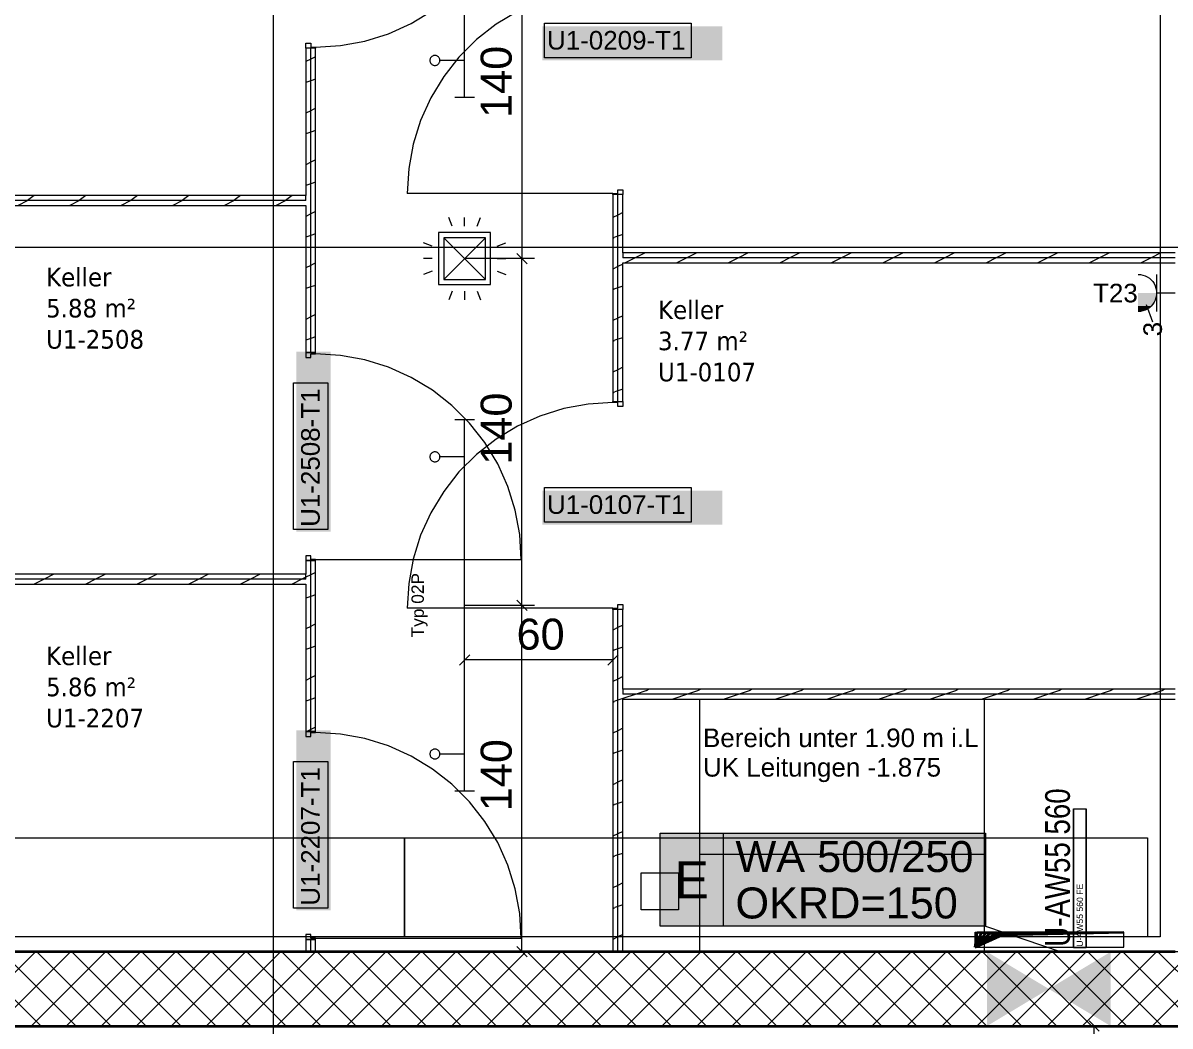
# Model space of a CAD drawing. Extents: x -1132 to 613, y -179 to 712.
# Drawn here: x 30.1 to 122.7, y 205.6 to 286.6 of the extents above; entities that cross this region are included whole.
import ezdxf
from ezdxf.lldxf.tags import DXFTag

# ---------------------------------------------------------------- set-up
doc = ezdxf.new("R2010")
doc.units = 0
doc.linetypes.add('_Hiddenline_', pattern=[3, 2, -1])
doc.layers.get('0').update_dxf_attribs({"lineweight": 13})
for name, color, linetype, lineweight in [('A-AREA-____-IDEN', 7, 'Continuous', 5), ('A-DOOR-____-IDEN', 7, 'Continuous', 5), ('A-DOOR-FRAM-MCUT', 7, 'Continuous', 9), ('A-DOOR-OPNG-OTLN', 7, 'Continuous', 9), ('A-FLOR-____-OVHD', 7, 'Strichpunkt - Fein', 9), ('A-WALL-____-MCUT', 7, 'Continuous', 35), ('A-WALL-____-PATT', 7, 'Continuous', 35), ('A-WALL-FNSH-MCUT', 7, 'Continuous', 35), ('S-GRID-____-OTLN', 7, 'Continuous', 5), ('Text', 7, 'Continuous', 5)]:
    doc.layers.add(name, color=color, linetype=linetype, lineweight=lineweight)
for name, color, linetype, lineweight, true_color in [('A-DETL-____-OTLN', 5, 'Continuous', 9, 0x0000ff), ('EL01_VVV_Mass', 7, 'Continuous', 13, 0xb2b200), ('EL01_WAN_Aussparung Wand', 7, 'Continuous', 13, 0x7f5f3f), ('EL01_WAN_Aussparung Wand Text', 7, 'Continuous', 13, 0x7f5f3f), ('EL01_WAN_HLKS', 5, 'Continuous', 13, 0x0000ff), ('EL01_WAN_Kraft', 1, 'Continuous', 13, 0xff0000), ('EL01_WAN_Leuchten', 7, 'Continuous', 13, 0x0080ff), ('EL01_WAN_Leuchtentyp', 7, 'Continuous', 13, 0x0099ff), ('EL01_WAN_Licht', 7, 'Continuous', 13, 0x0080ff), ('EL01_WAN_Trassen', 40, 'Continuous', 13, 0xffbf00), ('EL01_WAN_Trassen Befestigung', 7, 'Continuous', 13, 0xb2b200)]:
    doc.layers.add(name, color=color, linetype=linetype, lineweight=lineweight, true_color=true_color)
doc.styles.get("Standard").update_dxf_attribs({"font": 'arial.ttf'})
tags = doc.linetypes.add('_Rasterlinie_', pattern=[0.375, 0.2, -0.05, 0.075, -0.05]).pattern_tags.tags
tags[10:11] = [DXFTag(74, 4), DXFTag(75, 0), DXFTag(340, '0'), DXFTag(46, 1.0), DXFTag(50, 0.0), DXFTag(44, 0.0), DXFTag(45, 0.0)]
tags[8:9] = [DXFTag(74, 4), DXFTag(75, 0), DXFTag(340, '0'), DXFTag(46, 1.0), DXFTag(50, 0.0), DXFTag(44, 0.0), DXFTag(45, 0.0)]
tags[6:7] = [DXFTag(74, 4), DXFTag(75, 0), DXFTag(340, '0'), DXFTag(46, 1.0), DXFTag(50, 0.0), DXFTag(44, 0.0), DXFTag(45, 0.0)]
tags[4:5] = [DXFTag(74, 4), DXFTag(75, 0), DXFTag(340, '0'), DXFTag(46, 1.0), DXFTag(50, 0.0), DXFTag(44, 0.0), DXFTag(45, 0.0)]
tags = doc.linetypes.add('Gestrichelt', pattern=[0.1, 0.05, -0.05]).pattern_tags.tags
tags[6:7] = [DXFTag(74, 4), DXFTag(75, 0), DXFTag(340, '0'), DXFTag(46, 1.0), DXFTag(50, 0.0), DXFTag(44, 0.0), DXFTag(45, 0.0)]
tags[4:5] = [DXFTag(74, 4), DXFTag(75, 0), DXFTag(340, '0'), DXFTag(46, 1.0), DXFTag(50, 0.0), DXFTag(44, 0.0), DXFTag(45, 0.0)]
tags = doc.linetypes.add('Strichpunkt - Fein', pattern=[0.2, 0.1, -0.05, 0, -0.05]).pattern_tags.tags
tags[10:11] = [DXFTag(74, 4), DXFTag(75, 0), DXFTag(340, '0'), DXFTag(46, 1.0), DXFTag(50, 0.0), DXFTag(44, 0.0), DXFTag(45, 0.0)]
tags[8:9] = [DXFTag(74, 4), DXFTag(75, 0), DXFTag(340, '0'), DXFTag(46, 1.0), DXFTag(50, 0.0), DXFTag(44, 0.0), DXFTag(45, 0.0)]
tags[6:7] = [DXFTag(74, 4), DXFTag(75, 0), DXFTag(340, '0'), DXFTag(46, 1.0), DXFTag(50, 0.0), DXFTag(44, 0.0), DXFTag(45, 0.0)]
tags[4:5] = [DXFTag(74, 4), DXFTag(75, 0), DXFTag(340, '0'), DXFTag(46, 1.0), DXFTag(50, 0.0), DXFTag(44, 0.0), DXFTag(45, 0.0)]

# ---------------------------------------------------------------- blocks, each defined once
blk = doc.blocks.new('Referenz-A0UJ2V7QXE', base_point=(-1140.157, -173.774))
at = {"layer": 'A-DETL-____-OTLN', "color": 0, "linetype": 'Gestrichelt', "ltscale": 0.13}
for p, q in [((84.713, 231.964), (84.713, 211.564)), ((107.713, 211.564), (107.713, 231.964)), ((107.713, 219.426), (84.713, 219.426))]:
    blk.add_line(p, q, dxfattribs=at)
at = {"layer": 'A-DOOR-____-IDEN', "color": 0, "linetype": 'Continuous', "ltscale": 0.13}
for p, q in [((72.192, 286.55), (84.032, 286.55)), ((72.192, 283.77), (72.192, 286.55)), ((84.032, 286.55), (84.032, 283.77)), ((84.032, 283.77), (72.192, 283.77)), ((51.922, 245.681), (51.922, 257.521)), ((51.922, 257.521), (54.702, 257.521)), ((54.702, 257.521), (54.702, 245.681)), ((72.192, 249.05), (84.032, 249.05)), ((72.192, 246.27), (72.192, 249.05)), ((84.032, 249.05), (84.032, 246.27)), ((54.702, 245.681), (51.922, 245.681)), ((84.032, 246.27), (72.192, 246.27)), ((51.922, 215.09), (51.922, 226.93)), ((51.922, 226.93), (54.702, 226.93)), ((54.702, 226.93), (54.702, 215.09)), ((54.702, 215.09), (51.922, 215.09))]:
    blk.add_line(p, q, dxfattribs=at)
at = {"layer": 'A-DOOR-____-IDEN', "color": 7, "linetype": 'Continuous', "ltscale": 0.13, "true_color": 0xffffff}
for points in [[(72.017, 283.548), (86.556, 283.548), (72.017, 286.307)], [(86.556, 283.548), (72.017, 286.307), (86.556, 286.307)], [(52.166, 245.506), (54.925, 245.506), (52.166, 260.045)], [(54.925, 245.506), (52.166, 260.045), (54.925, 260.045)], [(72.017, 246.048), (86.556, 246.048), (72.017, 248.807)], [(86.556, 246.048), (72.017, 248.807), (86.556, 248.807)], [(52.166, 214.915), (54.925, 214.915), (52.166, 229.454)], [(54.925, 214.915), (52.166, 229.454), (54.925, 229.454)]]:
    blk.add_solid(points, dxfattribs=at)
at = {"layer": 'A-DOOR-FRAM-MCUT', "color": 0, "linetype": 'Continuous', "ltscale": 0.13}
for p, q in [((52.913, 284.936), (53.313, 284.936)), ((52.913, 284.536), (52.913, 284.936)), ((53.713, 284.536), (52.913, 284.536)), ((53.313, 284.936), (53.313, 284.636)), ((53.313, 284.636), (53.713, 284.636)), ((53.713, 284.636), (53.713, 284.536)), ((77.713, 272.814), (78.113, 272.814)), ((77.713, 272.714), (77.713, 272.814)), ((78.513, 272.714), (77.713, 272.714)), ((78.113, 273.114), (78.513, 273.114)), ((78.113, 272.814), (78.113, 273.114)), ((78.513, 273.114), (78.513, 272.714)), ((53.713, 259.955), (52.913, 259.955)), ((52.913, 259.955), (52.913, 259.555)), ((52.913, 259.555), (53.313, 259.555)), ((53.313, 259.555), (53.313, 259.855)), ((53.313, 259.855), (53.713, 259.855)), ((53.713, 259.855), (53.713, 259.955)), ((77.713, 256.014), (78.513, 256.014)), ((77.713, 255.914), (77.713, 256.014)), ((78.113, 255.914), (77.713, 255.914)), ((78.113, 255.614), (78.113, 255.914)), ((78.513, 256.014), (78.513, 255.614)), ((78.513, 255.614), (78.113, 255.614)), ((53.313, 243.555), (52.913, 243.555)), ((52.913, 243.555), (52.913, 243.155)), ((52.913, 243.155), (53.713, 243.155)), ((53.313, 243.255), (53.313, 243.555)), ((53.713, 243.255), (53.313, 243.255)), ((53.713, 243.155), (53.713, 243.255)), ((77.713, 239.314), (78.113, 239.314)), ((77.713, 239.214), (77.713, 239.314)), ((78.513, 239.214), (77.713, 239.214)), ((78.113, 239.614), (78.513, 239.614)), ((78.113, 239.314), (78.113, 239.614)), ((78.513, 239.614), (78.513, 239.214)), ((53.713, 229.364), (52.913, 229.364)), ((52.913, 229.364), (52.913, 228.964)), ((52.913, 228.964), (53.313, 228.964)), ((53.313, 228.964), (53.313, 229.264)), ((53.313, 229.264), (53.713, 229.264)), ((53.713, 229.264), (53.713, 229.364)), ((53.313, 212.964), (52.913, 212.964)), ((52.913, 212.964), (52.913, 212.564)), ((52.913, 212.564), (53.713, 212.564)), ((53.313, 212.664), (53.313, 212.964)), ((53.713, 212.664), (53.313, 212.664)), ((53.713, 212.564), (53.713, 212.664))]:
    blk.add_line(p, q, dxfattribs=at)
at = {"layer": 'A-DOOR-OPNG-OTLN', "color": 0, "linetype": 'Continuous', "ltscale": 0.13}
for p, q in [((61.428, 286.538), (63.143, 287.575)), ((69.999, 287.512), (68.283, 286.475)), ((59.6, 285.715), (61.428, 286.538)), ((68.283, 286.475), (66.705, 285.239)), ((57.686, 285.119), (59.6, 285.715)), ((53.713, 284.636), (55.714, 284.758)), ((55.714, 284.758), (57.686, 285.119)), ((66.705, 285.239), (65.288, 283.822)), ((65.288, 283.822), (64.052, 282.244)), ((64.052, 282.244), (63.015, 280.528)), ((63.015, 280.528), (62.192, 278.7)), ((62.192, 278.7), (61.596, 276.786)), ((61.596, 276.786), (61.234, 274.815)), ((61.234, 274.815), (61.113, 272.814)), ((77.713, 272.814), (61.113, 272.814)), ((55.714, 259.734), (53.713, 259.855)), ((57.686, 259.372), (55.714, 259.734)), ((59.6, 258.776), (57.686, 259.372)), ((61.428, 257.953), (59.6, 258.776)), ((63.143, 256.916), (61.428, 257.953)), ((64.721, 255.68), (63.143, 256.916)), ((66.139, 254.262), (64.721, 255.68)), ((75.712, 255.793), (73.741, 255.431)), ((77.713, 255.914), (75.712, 255.793)), ((71.827, 254.835), (69.999, 254.012)), ((73.741, 255.431), (71.827, 254.835)), ((67.375, 252.685), (66.139, 254.262)), ((69.999, 254.012), (68.283, 252.975)), ((68.283, 252.975), (66.705, 251.739)), ((68.412, 250.969), (67.375, 252.685)), ((66.705, 251.739), (65.288, 250.322)), ((65.288, 250.322), (64.052, 248.744)), ((69.234, 249.141), (68.412, 250.969)), ((64.052, 248.744), (63.015, 247.028)), ((69.831, 247.227), (69.234, 249.141)), ((63.015, 247.028), (62.192, 245.2)), ((70.192, 245.256), (69.831, 247.227)), ((62.192, 245.2), (61.596, 243.286)), ((70.313, 243.255), (70.192, 245.256)), ((53.713, 243.255), (70.313, 243.255)), ((61.596, 243.286), (61.234, 241.315)), ((61.234, 241.315), (61.113, 239.314)), ((77.713, 239.314), (61.113, 239.314)), ((55.714, 229.143), (53.713, 229.264)), ((57.686, 228.781), (55.714, 229.143)), ((59.6, 228.185), (57.686, 228.781)), ((61.428, 227.362), (59.6, 228.185)), ((63.143, 226.325), (61.428, 227.362)), ((64.721, 225.089), (63.143, 226.325)), ((66.139, 223.672), (64.721, 225.089)), ((67.375, 222.094), (66.139, 223.672)), ((68.412, 220.378), (67.375, 222.094)), ((69.234, 218.55), (68.412, 220.378)), ((69.831, 216.636), (69.234, 218.55)), ((70.192, 214.665), (69.831, 216.636)), ((70.313, 212.664), (70.192, 214.665)), ((53.713, 212.664), (70.313, 212.664))]:
    blk.add_line(p, q, dxfattribs=at)
at = {"layer": 'A-FLOR-____-OVHD', "color": 0, "linetype": 'Strichpunkt - Fein', "ltscale": 0.13}
for p, q in [((121.913, 357.163), (121.913, 212.764)), ((121.913, 212.764), (-25.987, 212.764)), ((174.71, 211.564), (-17.487, 211.564))]:
    blk.add_line(p, q, dxfattribs=at)
at = {"layer": 'A-WALL-____-MCUT', "color": 0, "linetype": 'Continuous', "lineweight": 9, "ltscale": 0.13}
for p, q in [((53.313, 259.955), (53.313, 284.536)), ((52.913, 272.246), (52.913, 272.646)), ((78.113, 256.014), (78.113, 272.714)), ((52.913, 272.246), (-96.587, 272.246)), ((78.513, 268.004), (78.513, 267.604)), ((123.113, 267.604), (78.513, 267.604)), ((53.313, 229.364), (53.313, 243.155)), ((52.913, 241.655), (52.913, 242.055)), ((52.913, 241.655), (-101.887, 241.655)), ((78.113, 211.564), (78.113, 239.214)), ((78.513, 232.764), (78.513, 232.364)), ((123.113, 232.364), (78.513, 232.364)), ((53.313, 211.564), (53.313, 212.564))]:
    blk.add_line(p, q, dxfattribs=at)
at = {"layer": 'A-WALL-____-MCUT', "color": 0, "linetype": 'Continuous', "ltscale": 0.35}
for p, q in [((123.113, 211.564), (-91.487, 211.564)), ((-132.287, 205.564), (135.113, 205.564))]:
    blk.add_line(p, q, dxfattribs=at)
at = {"layer": 'A-WALL-____-PATT', "color": 0, "linetype": 'Continuous', "lineweight": 9, "ltscale": 0.13}
for p, q in [((53.313, 283.657), (52.913, 283.457)), ((53.713, 283.857), (53.313, 283.657)), ((53.313, 281.914), (52.913, 281.781)), ((53.713, 282.048), (53.313, 281.914)), ((53.313, 279.492), (52.913, 279.292)), ((53.713, 279.692), (53.313, 279.492)), ((53.713, 277.883), (53.313, 277.749)), ((53.313, 277.749), (52.913, 277.616)), ((53.313, 275.327), (52.913, 275.127)), ((53.713, 275.527), (53.313, 275.327)), ((53.313, 273.585), (52.913, 273.451)), ((53.713, 273.718), (53.313, 273.585)), ((30.988, 272.646), (30.455, 272.246)), ((35.153, 272.646), (34.62, 272.246)), ((39.318, 272.646), (38.785, 272.246)), ((43.483, 272.646), (42.95, 272.246)), ((47.648, 272.646), (47.115, 272.246)), ((51.813, 272.646), (51.28, 272.246)), ((30.416, 272.209), (29.69, 271.846)), ((30.455, 272.246), (30.364, 272.177)), ((34.581, 272.209), (33.855, 271.846)), ((34.62, 272.246), (34.529, 272.178)), ((38.746, 272.209), (38.02, 271.846)), ((38.785, 272.246), (38.695, 272.178)), ((42.911, 272.209), (42.185, 271.846)), ((42.95, 272.246), (42.86, 272.178)), ((47.076, 272.209), (46.35, 271.846)), ((47.115, 272.246), (47.025, 272.178)), ((51.241, 272.209), (50.515, 271.846)), ((51.28, 272.246), (51.19, 272.179)), ((53.313, 271.162), (52.913, 270.962)), ((53.713, 271.362), (53.313, 271.162)), ((78.113, 271.068), (77.713, 270.868)), ((78.513, 271.268), (78.113, 271.068)), ((53.713, 269.553), (53.313, 269.42)), ((53.313, 269.42), (52.913, 269.287)), ((77.849, 269.265), (77.713, 269.163)), ((78.113, 269.357), (77.873, 269.277)), ((78.513, 269.491), (78.113, 269.357)), ((80.315, 268.004), (79.515, 267.604)), ((84.48, 268.004), (83.68, 267.604)), ((88.645, 268.004), (87.845, 267.604)), ((92.81, 268.004), (92.01, 267.604)), ((96.975, 268.004), (96.175, 267.604)), ((101.14, 268.004), (100.34, 267.604)), ((105.305, 268.004), (104.505, 267.604)), ((109.469, 268.004), (108.669, 267.604)), ((113.634, 268.004), (112.834, 267.604)), ((117.799, 268.004), (116.999, 267.604)), ((121.964, 268.004), (121.164, 267.604)), ((53.313, 266.998), (52.913, 266.798)), ((53.713, 267.198), (53.313, 266.998)), ((78.113, 266.903), (77.713, 266.703)), ((78.513, 267.103), (78.113, 266.903)), ((79.515, 267.604), (78.715, 267.204)), ((83.68, 267.604), (82.88, 267.204)), ((87.845, 267.604), (87.045, 267.204)), ((92.01, 267.604), (91.21, 267.204)), ((96.175, 267.604), (95.375, 267.204)), ((100.34, 267.604), (99.54, 267.204)), ((104.505, 267.604), (103.705, 267.204)), ((108.669, 267.604), (107.869, 267.204)), ((112.834, 267.604), (112.034, 267.204)), ((116.999, 267.604), (116.199, 267.204)), ((121.164, 267.604), (120.364, 267.204)), ((53.313, 265.255), (52.913, 265.122)), ((53.713, 265.389), (53.313, 265.255)), ((77.849, 265.1), (77.713, 264.998)), ((78.113, 265.193), (77.873, 265.113)), ((78.513, 265.326), (78.113, 265.193)), ((53.313, 262.833), (52.913, 262.633)), ((53.713, 263.033), (53.313, 262.833)), ((78.113, 262.738), (77.713, 262.538)), ((78.513, 262.938), (78.113, 262.738)), ((53.713, 261.224), (53.313, 261.091)), ((53.313, 261.091), (52.913, 260.957)), ((77.85, 260.936), (77.713, 260.833)), ((78.113, 261.028), (77.873, 260.948)), ((78.513, 261.161), (78.113, 261.028)), ((78.113, 258.573), (77.713, 258.373)), ((78.513, 258.773), (78.113, 258.573)), ((77.85, 256.771), (77.713, 256.668)), ((78.113, 256.863), (77.874, 256.783)), ((78.513, 256.996), (78.113, 256.863)), ((32.582, 242.055), (31.782, 241.655)), ((36.747, 242.055), (35.947, 241.655)), ((40.912, 242.055), (40.112, 241.655)), ((45.076, 242.055), (44.276, 241.655)), ((49.241, 242.055), (48.441, 241.655)), ((52.913, 241.808), (52.606, 241.655)), ((53.313, 242.008), (52.913, 241.808)), ((53.713, 242.208), (53.313, 242.008)), ((31.782, 241.655), (30.982, 241.255)), ((35.947, 241.655), (35.147, 241.255)), ((40.112, 241.655), (39.312, 241.255)), ((44.276, 241.655), (43.476, 241.255)), ((48.441, 241.655), (47.641, 241.255)), ((52.606, 241.655), (51.806, 241.255)), ((53.313, 240.267), (52.913, 240.134)), ((53.713, 240.4), (53.313, 240.267)), ((53.713, 238.043), (53.313, 237.843)), ((53.313, 237.843), (52.913, 237.643)), ((78.113, 237.749), (77.713, 237.549)), ((78.513, 237.949), (78.113, 237.749)), ((53.713, 236.236), (53.313, 236.102)), ((53.313, 236.102), (52.913, 235.969)), ((77.853, 235.948), (77.713, 235.843)), ((78.113, 236.04), (77.875, 235.96)), ((78.513, 236.173), (78.113, 236.04)), ((53.313, 233.678), (52.913, 233.478)), ((53.713, 233.878), (53.313, 233.678)), ((78.113, 233.584), (77.713, 233.384)), ((78.513, 233.784), (78.113, 233.584)), ((80.374, 232.628), (79.58, 232.364)), ((80.638, 232.764), (80.393, 232.641)), ((84.539, 232.628), (83.745, 232.364)), ((84.803, 232.764), (84.558, 232.641)), ((88.704, 232.629), (87.909, 232.364)), ((88.968, 232.764), (88.723, 232.641)), ((92.869, 232.629), (92.074, 232.364)), ((93.133, 232.764), (92.888, 232.641)), ((97.034, 232.629), (96.239, 232.364)), ((97.298, 232.764), (97.053, 232.641)), ((101.199, 232.629), (100.404, 232.364)), ((101.463, 232.764), (101.218, 232.641)), ((105.364, 232.629), (104.568, 232.364)), ((105.628, 232.764), (105.383, 232.641)), ((109.53, 232.629), (108.733, 232.364)), ((109.793, 232.764), (109.547, 232.641)), ((113.695, 232.629), (112.898, 232.364)), ((113.958, 232.764), (113.712, 232.641)), ((117.86, 232.63), (117.062, 232.364)), ((118.123, 232.764), (117.877, 232.641)), ((122.025, 232.63), (121.227, 232.364)), ((122.287, 232.764), (122.042, 232.641)), ((53.313, 231.938), (52.913, 231.804)), ((53.713, 232.071), (53.313, 231.938)), ((77.853, 231.783), (77.713, 231.678)), ((78.113, 231.875), (77.875, 231.795)), ((78.513, 232.008), (78.113, 231.875)), ((79.58, 232.364), (78.513, 232.008)), ((83.745, 232.364), (82.545, 231.964)), ((87.909, 232.364), (86.709, 231.964)), ((92.074, 232.364), (90.874, 231.964)), ((96.239, 232.364), (95.039, 231.964)), ((100.404, 232.364), (99.204, 231.964)), ((104.568, 232.364), (103.368, 231.964)), ((108.733, 232.364), (107.533, 231.964)), ((112.898, 232.364), (111.698, 231.964)), ((117.062, 232.364), (115.862, 231.964)), ((121.227, 232.364), (120.027, 231.964)), ((53.713, 229.713), (53.313, 229.513)), ((53.313, 229.513), (53.014, 229.364)), ((78.113, 229.419), (77.713, 229.219)), ((78.513, 229.619), (78.113, 229.419)), ((77.854, 227.619), (77.713, 227.513)), ((78.113, 227.71), (77.875, 227.631)), ((78.513, 227.843), (78.113, 227.71)), ((78.113, 225.254), (77.713, 225.054)), ((78.513, 225.454), (78.113, 225.254)), ((77.854, 223.454), (77.713, 223.348)), ((78.113, 223.545), (77.875, 223.466)), ((78.513, 223.679), (78.113, 223.545)), ((78.113, 221.089), (77.713, 220.889)), ((78.513, 221.289), (78.113, 221.089)), ((78.513, 219.514), (78.113, 219.381)), ((77.855, 219.289), (77.713, 219.183)), ((78.113, 219.381), (77.875, 219.301)), ((78.113, 216.924), (77.713, 216.724)), ((78.513, 217.124), (78.113, 216.924)), ((77.855, 215.125), (77.713, 215.018)), ((78.113, 215.216), (77.876, 215.137)), ((78.513, 215.349), (78.113, 215.216)), ((78.113, 212.759), (77.713, 212.559)), ((78.513, 212.959), (78.113, 212.759)), ((25.085, 205.564), (31.085, 211.564)), ((31.541, 205.564), (25.541, 211.564)), ((27.913, 205.564), (33.913, 211.564)), ((34.37, 205.564), (28.37, 211.564)), ((30.742, 205.564), (36.742, 211.564)), ((37.198, 205.564), (31.198, 211.564)), ((33.57, 205.564), (39.57, 211.564)), ((40.026, 205.564), (34.026, 211.564)), ((36.398, 205.564), (42.398, 211.564)), ((42.855, 205.564), (36.855, 211.564)), ((39.227, 205.564), (45.227, 211.564)), ((45.683, 205.564), (39.683, 211.564)), ((42.055, 205.564), (48.055, 211.564)), ((48.512, 205.564), (42.512, 211.564)), ((44.884, 205.564), (50.884, 211.564)), ((51.34, 205.564), (45.34, 211.564)), ((47.712, 205.564), (53.712, 211.564)), ((54.169, 205.564), (48.169, 211.564)), ((50.541, 205.564), (56.541, 211.564)), ((56.997, 205.564), (50.997, 211.564)), ((53.369, 205.564), (59.369, 211.564)), ((59.825, 205.564), (53.825, 211.564)), ((56.197, 205.564), (62.197, 211.564)), ((62.654, 205.564), (56.654, 211.564)), ((59.026, 205.564), (65.026, 211.564)), ((65.482, 205.564), (59.482, 211.564)), ((61.854, 205.564), (67.854, 211.564)), ((68.311, 205.564), (62.311, 211.564)), ((64.683, 205.564), (70.683, 211.564)), ((71.139, 205.564), (65.139, 211.564)), ((67.511, 205.564), (73.511, 211.564)), ((73.968, 205.564), (67.968, 211.564)), ((70.34, 205.564), (76.34, 211.564)), ((76.796, 205.564), (70.796, 211.564)), ((73.168, 205.564), (79.168, 211.564)), ((79.624, 205.564), (73.624, 211.564)), ((75.996, 205.564), (81.996, 211.564)), ((82.453, 205.564), (76.453, 211.564)), ((78.825, 205.564), (84.825, 211.564)), ((85.281, 205.564), (79.281, 211.564)), ((81.653, 205.564), (87.653, 211.564)), ((88.11, 205.564), (82.11, 211.564)), ((84.482, 205.564), (90.482, 211.564)), ((90.938, 205.564), (84.938, 211.564)), ((87.31, 205.564), (93.31, 211.564)), ((93.767, 205.564), (87.767, 211.564)), ((90.139, 205.564), (96.139, 211.564)), ((96.595, 205.564), (90.595, 211.564)), ((92.967, 205.564), (98.967, 211.564)), ((99.423, 205.564), (93.423, 211.564)), ((95.795, 205.564), (101.795, 211.564)), ((102.252, 205.564), (96.252, 211.564)), ((98.624, 205.564), (104.624, 211.564)), ((105.08, 205.564), (99.08, 211.564)), ((101.452, 205.564), (107.452, 211.564)), ((107.909, 205.564), (101.909, 211.564)), ((104.281, 205.564), (110.281, 211.564)), ((110.737, 205.564), (104.737, 211.564)), ((107.109, 205.564), (113.109, 211.564)), ((113.566, 205.564), (107.566, 211.564)), ((109.938, 205.564), (115.938, 211.564)), ((116.394, 205.564), (110.394, 211.564)), ((112.766, 205.564), (118.766, 211.564)), ((119.222, 205.564), (113.222, 211.564)), ((115.594, 205.564), (121.594, 211.564)), ((122.051, 205.564), (116.051, 211.564)), ((118.423, 205.564), (124.423, 211.564)), ((124.879, 205.564), (118.879, 211.564)), ((121.251, 205.564), (127.251, 211.564)), ((127.708, 205.564), (121.708, 211.564))]:
    blk.add_line(p, q, dxfattribs=at)
at = {"layer": 'A-WALL-FNSH-MCUT', "color": 0, "linetype": 'Continuous', "lineweight": 9, "ltscale": 0.13}
for p, q in [((52.913, 284.536), (52.913, 272.646)), ((53.713, 284.536), (52.913, 284.536)), ((53.713, 259.955), (53.713, 284.536)), ((52.913, 272.646), (-96.587, 272.646)), ((77.713, 272.714), (77.713, 256.014)), ((78.513, 272.714), (77.713, 272.714)), ((78.513, 268.004), (78.513, 272.714)), ((-96.587, 271.846), (52.913, 271.846)), ((52.913, 271.846), (52.913, 259.955)), ((123.113, 268.004), (78.513, 268.004)), ((78.513, 267.204), (123.113, 267.204)), ((78.513, 256.014), (78.513, 267.204)), ((52.913, 259.955), (53.713, 259.955)), ((77.713, 256.014), (78.513, 256.014)), ((52.913, 243.155), (52.913, 242.055)), ((53.713, 243.155), (52.913, 243.155)), ((53.713, 229.364), (53.713, 243.155)), ((52.913, 242.055), (-101.487, 242.055)), ((-91.487, 241.255), (52.913, 241.255)), ((52.913, 241.255), (52.913, 229.364)), ((77.713, 239.214), (77.713, 211.564)), ((78.513, 239.214), (77.713, 239.214)), ((78.513, 232.764), (78.513, 239.214)), ((123.113, 232.764), (78.513, 232.764)), ((78.513, 211.564), (78.513, 231.964)), ((78.513, 231.964), (123.113, 231.964)), ((52.913, 229.364), (53.713, 229.364)), ((52.913, 212.564), (52.913, 211.564)), ((53.713, 212.564), (52.913, 212.564)), ((53.713, 211.564), (53.713, 212.564))]:
    blk.add_line(p, q, dxfattribs=at)
at = {"layer": 'S-GRID-____-OTLN', "color": 0, "linetype": '_Rasterlinie_', "ltscale": 0.13}
for p, q in [((50.313, 173.564), (50.313, 357.163)), ((-164.287, 268.464), (174.71, 268.464)), ((-164.287, 205.564), (174.71, 205.564))]:
    blk.add_line(p, q, dxfattribs=at)
at = {"layer": 'A-AREA-____-IDEN', "color": 0, "linetype": 'Continuous', "ltscale": 0.13, "char_height": 1.5, "attachment_point": 1}
for s, insert in [('{\\W0.9;\\fVerdana;Keller}', (31.948, 266.806)), ('{\\W0.9;\\fVerdana;5.88 m²}', (31.948, 264.293)), ('{\\W0.9;\\fVerdana;Keller}', (81.358, 264.164)), ('{\\W0.9;\\fVerdana;U1-2508}', (31.948, 261.779)), ('{\\W0.9;\\fVerdana;3.77 m²}', (81.358, 261.651)), ('{\\W0.9;\\fVerdana;U1-0107}', (81.358, 259.137)), ('{\\W0.9;\\fVerdana;Keller}', (31.948, 236.215)), ('{\\W0.9;\\fVerdana;5.86 m²}', (31.948, 233.702)), ('{\\W0.9;\\fVerdana;U1-2207}', (31.948, 231.188))]:
    blk.add_mtext(s, dxfattribs=dict(at, insert=insert))
at = {"layer": 'A-DOOR-____-IDEN', "color": 0, "linetype": 'Continuous', "ltscale": 0.13, "char_height": 1.5, "attachment_point": 1}
for s, insert in [('{\\fArial;U1-0209-T1}', (72.392, 285.932)), ('{\\fArial;U1-0107-T1}', (72.392, 248.432))]:
    blk.add_mtext(s, dxfattribs=dict(at, insert=insert))
at = {"layer": 'A-DOOR-____-IDEN', "color": 0, "linetype": 'Continuous', "ltscale": 0.13, "char_height": 1.5, "attachment_point": 1, "rotation": 90}
for s, insert in [('{\\fArial;U1-2508-T1}', (52.541, 245.881)), ('{\\fArial;U1-2207-T1}', (52.541, 215.29))]:
    blk.add_mtext(s, dxfattribs=dict(at, insert=insert))
at = {"layer": 'Text', "color": 0, "linetype": 'Continuous', "ltscale": 0.13, "char_height": 1.5, "attachment_point": 1}
for s, insert in [('{\\fArial;Bereich unter 1.90 m i.L}', (84.99, 229.594)), ('{\\fArial;UK Leitungen -1.875}', (84.99, 227.212))]:
    blk.add_mtext(s, dxfattribs=dict(at, insert=insert))
blk = doc.blocks.new('Wanddurchbruch-A0UJ2V8CXE', base_point=(107.913, 205.564))
at = {"color": 0, "linetype": 'ByBlock', "lineweight": -2, "ltscale": 0.13}
for p, q in [((117.913, 211.564), (107.913, 211.564)), ((117.913, 205.564), (107.913, 205.564))]:
    blk.add_line(p, q, dxfattribs=at)
for points in [[(112.913, 208.564), (107.913, 208.564), (107.913, 211.564)], [(117.913, 208.564), (112.913, 208.564), (117.913, 211.564)], [(107.913, 205.564), (112.913, 208.564), (107.913, 208.564)], [(117.913, 205.564), (117.913, 208.564), (112.913, 208.564)]]:
    blk.add_solid(points, dxfattribs=at)
blk = doc.blocks.new('Durchbruch beschriften-A0UJ2V8EXE', base_point=(81.518, 211.564))
at = {"color": 0, "linetype": 'ByBlock', "lineweight": -2, "ltscale": 0.13}
for p, q in [((81.518, 213.63), (81.518, 221.13)), ((81.518, 221.13), (107.794, 221.13)), ((86.639, 213.63), (86.639, 221.13)), ((107.794, 221.13), (107.794, 213.63)), ((107.794, 213.63), (81.518, 213.63)), ((107.794, 213.63), (113.913, 211.564))]:
    blk.add_line(p, q, dxfattribs=at)
at = {"color": 7, "linetype": 'ByBlock', "lineweight": -2, "ltscale": 0.13, "true_color": 0xffffff}
for points in [[(81.518, 213.63), (107.794, 213.63), (81.518, 221.13)], [(107.794, 213.63), (81.518, 221.13), (107.794, 221.13)], [(81.518, 221.13), (107.794, 221.13), (81.518, 221.13)]]:
    blk.add_solid(points, dxfattribs=at)
at = {"color": 0, "linetype": 'ByBlock', "lineweight": -2, "ltscale": 0.13, "char_height": 2.5, "attachment_point": 1}
for s, insert in [('{\\fArial; WA 500/250 }', (86.639, 220.505)), ('{\\fArial; OKRD=150 }', (86.639, 216.755))]:
    blk.add_mtext(s, dxfattribs=dict(at, insert=insert))
at = {"color": 40, "linetype": 'ByBlock', "lineweight": -2, "ltscale": 0.13, "true_color": 0xffbf00, "insert": (82.681, 218.88), "char_height": 3, "attachment_point": 1}
blk.add_mtext('{\\fArial;E}', dxfattribs=at)
blk = doc.blocks.new('IfcObject-A0UJ2V8OXE', base_point=(112.616, 211.921))
at = {"layer": 'EL01_WAN_Trassen', "linetype": 'ByBlock', "lineweight": -2, "ltscale": 0.13}
for p, q in [((114.917, 223.121), (115.917, 223.121)), ((114.917, 223.121), (115.917, 223.121)), ((114.917, 211.921), (114.917, 223.121)), ((114.917, 223.121), (114.917, 223.121)), ((114.917, 223.121), (114.917, 211.921)), ((115.917, 211.921), (115.917, 223.121)), ((115.917, 223.121), (115.917, 223.121)), ((115.917, 223.121), (115.917, 211.921)), ((114.917, 211.921), (115.917, 211.921)), ((114.917, 211.921), (115.917, 211.921)), ((114.917, 211.921), (114.917, 211.921)), ((115.917, 211.921), (115.917, 211.921))]:
    blk.add_line(p, q, dxfattribs=at)
at = {"layer": 'EL01_WAN_Trassen', "lineweight": -2, "attachment_point": 1, "rotation": 90}
for s, insert, char_height in [('{\\W0.8;\\fArial;U-AW55 560}', (112.616, 211.967), 2), ('{\\fArial;U-AW55 560 FE}', (115.167, 211.976), 0.5)]:
    blk.add_mtext(s, dxfattribs=dict(at, insert=insert, char_height=char_height))
blk = doc.blocks.new('Kabelkanal-A0UJ2V8UXE', base_point=(106.965, 211.948))
at = {"color": 0, "linetype": 'ByBlock', "lineweight": -2, "ltscale": 0.13}
for p, q in [((106.965, 211.948), (106.965, 213.148)), ((106.965, 213.148), (118.965, 213.148)), ((118.965, 211.948), (118.965, 213.148)), ((106.965, 211.948), (118.965, 211.948))]:
    blk.add_line(p, q, dxfattribs=at)
at = {"color": 0, "lineweight": 35}
for p, q in [((106.965, 211.948), (107.135, 213.131)), ((106.965, 211.948), (107.477, 213.097)), ((106.965, 211.948), (107.818, 213.063)), ((106.965, 211.948), (108.159, 213.029)), ((107.135, 213.131), (118.965, 213.148)), ((107.477, 213.097), (118.965, 213.148)), ((107.818, 213.063), (118.965, 213.148)), ((108.159, 213.029), (118.965, 213.148)), ((108.5, 212.994), (118.965, 213.148)), ((108.842, 212.96), (118.965, 213.148)), ((109.183, 212.926), (118.965, 213.148)), ((106.965, 211.948), (108.5, 212.994)), ((106.965, 211.948), (108.842, 212.96)), ((106.965, 211.948), (109.183, 212.926))]:
    blk.add_line(p, q, dxfattribs=at)
at = {"color": 0, "linetype": '_Hiddenline_', "lineweight": 18}
for p, q in [((118.965, 213.148), (109.065, 212.938)), ((109.065, 212.938), (106.965, 211.948))]:
    blk.add_line(p, q, dxfattribs=at)
blk = doc.blocks.new('Kabelkanal-A0UJ2V9EXE', base_point=(0.878, 212.764))
at = {"color": 0, "linetype": 'ByBlock', "lineweight": -2, "ltscale": 0.13}
for p, q in [((0.878, 212.764), (0.878, 220.764)), ((0.878, 220.764), (60.878, 220.764)), ((60.878, 220.764), (60.878, 212.764)), ((60.878, 212.764), (0.878, 212.764))]:
    blk.add_line(p, q, dxfattribs=at)
blk = doc.blocks.new('Kabelkanal-A0UJ2V9GXE', base_point=(60.878, 212.764))
at = {"color": 0, "linetype": 'ByBlock', "lineweight": -2, "ltscale": 0.13}
for p, q in [((60.878, 212.764), (60.878, 220.764)), ((60.878, 220.764), (120.878, 220.764)), ((120.878, 220.764), (120.878, 212.764)), ((120.878, 212.764), (60.878, 212.764))]:
    blk.add_line(p, q, dxfattribs=at)
blk = doc.blocks.new('Steckdose T23_ AP_ 3-fach-A0UJ2VAIXE', base_point=(116.483, 261.274))
at = {"color": 0, "lineweight": -2}
for p, q in [((120.115, 266.274), (120.311, 266.261)), ((120.311, 266.261), (120.503, 266.223)), ((120.503, 266.223), (120.689, 266.16)), ((120.689, 266.16), (120.865, 266.073)), ((120.865, 266.073), (121.028, 265.964)), ((121.028, 265.964), (121.176, 265.834)), ((121.176, 265.834), (121.305, 265.687)), ((121.615, 266.274), (121.615, 263.274)), ((121.305, 265.687), (121.414, 265.524)), ((121.414, 265.524), (121.501, 265.348)), ((121.501, 265.348), (121.564, 265.162)), ((121.564, 265.162), (121.602, 264.97)), ((121.602, 264.97), (121.615, 264.774)), ((121.414, 264.024), (121.305, 263.861)), ((121.501, 264.2), (121.414, 264.024)), ((121.564, 264.386), (121.501, 264.2)), ((121.602, 264.578), (121.564, 264.386)), ((121.615, 264.774), (121.602, 264.578)), ((121.615, 264.774), (123.115, 264.774)), ((120.311, 263.287), (120.115, 263.274)), ((120.503, 263.325), (120.311, 263.287)), ((120.689, 263.388), (120.503, 263.325)), ((120.865, 263.475), (120.689, 263.388)), ((120.762, 263.848), (121.27, 262.431)), ((121.028, 263.584), (120.865, 263.475)), ((121.176, 263.713), (121.028, 263.584)), ((121.305, 263.861), (121.176, 263.713))]:
    blk.add_line(p, q, dxfattribs=at)
for points in [[(121.564, 264.386), (120.115, 264.386), (121.615, 264.774)], [(120.115, 264.386), (121.615, 264.774), (120.115, 264.774)], [(121.414, 264.024), (120.115, 264.024), (121.564, 264.386)], [(120.115, 264.024), (121.564, 264.386), (120.115, 264.386)], [(121.176, 263.713), (120.115, 263.713), (121.414, 264.024)], [(120.115, 263.713), (121.414, 264.024), (120.115, 264.024)], [(120.865, 263.475), (120.115, 263.475), (121.176, 263.713)], [(120.115, 263.475), (121.176, 263.713), (120.115, 263.713)], [(120.503, 263.325), (120.115, 263.325), (120.865, 263.475)], [(120.115, 263.325), (120.865, 263.475), (120.115, 263.475)], [(120.115, 263.274), (120.503, 263.325), (120.115, 263.325)]]:
    blk.add_solid(points, dxfattribs=at)
at = {"color": 0, "lineweight": -2, "insert": (116.483, 265.515), "char_height": 1.5, "attachment_point": 1}
blk.add_mtext('{\\fArial;T23}', dxfattribs=at)
at = {"color": 0, "lineweight": -2, "insert": (120.546, 261.274), "char_height": 1.5, "attachment_point": 1, "rotation": 90}
blk.add_mtext('{\\fArial;3}', dxfattribs=at)
blk = doc.blocks.new('Maß-A0UJ2VBUXE', base_point=(113.24, 54.369))
at = {"color": 0, "lineweight": -2}
for p, q in [((116.16, 205.977), (116.987, 205.15)), ((115.574, 205.564), (135.115, 205.564)), ((116.574, 54.783), (116.574, 205.564))]:
    blk.add_line(p, q, dxfattribs=at)
blk = doc.blocks.new('Deckendose UP-A0UJ2VDOXE', base_point=(80.005, 214.95))
at = {"color": 0, "lineweight": -2}
for p, q in [((80.005, 217.95), (83.005, 217.95)), ((80.005, 214.95), (80.005, 217.95)), ((83.005, 217.95), (83.005, 214.95)), ((83.005, 214.95), (80.005, 214.95))]:
    blk.add_line(p, q, dxfattribs=at)
blk = doc.blocks.new('Maß-A0UJ2VGCXE', base_point=(65.744, 239.123))
at = {"color": 0, "lineweight": -2}
for p, q in [((69.96, 267.958), (70.787, 267.131)), ((71.374, 267.545), (65.744, 267.545)), ((70.374, 239.536), (70.374, 267.545)), ((69.96, 239.95), (70.787, 239.123)), ((71.374, 239.536), (65.744, 239.536))]:
    blk.add_line(p, q, dxfattribs=at)
at = {"color": 0, "lineweight": -2, "insert": (67.04, 250.902), "char_height": 2.5, "attachment_point": 1, "rotation": 90}
blk.add_mtext('{\\fArial;140}', dxfattribs=at)
blk = doc.blocks.new('Maß-A0UJ2VJQXE', base_point=(65.33, 211.564))
at = {"color": 0, "lineweight": -2}
for p, q in [((65.744, 234.133), (65.744, 239.536)), ((65.33, 234.719), (66.157, 235.546)), ((77.302, 234.719), (78.129, 235.546)), ((77.715, 236.133), (77.715, 211.564)), ((77.715, 235.133), (65.744, 235.133))]:
    blk.add_line(p, q, dxfattribs=at)
at = {"color": 0, "lineweight": -2, "insert": (69.936, 238.466), "char_height": 2.5, "attachment_point": 1}
blk.add_mtext('{\\fArial;60}', dxfattribs=at)
blk = doc.blocks.new('Maß-A0UJ2VKSXE', base_point=(65.744, 267.131))
at = {"color": 0, "lineweight": -2}
for p, q in [((71.374, 295.553), (65.744, 295.553)), ((70.787, 295.139), (69.96, 295.967)), ((70.374, 295.553), (70.374, 267.545)), ((70.787, 267.131), (69.96, 267.958)), ((71.374, 267.545), (65.744, 267.545))]:
    blk.add_line(p, q, dxfattribs=at)
at = {"color": 0, "lineweight": -2, "insert": (67.04, 278.91), "char_height": 2.5, "attachment_point": 1, "rotation": 90}
blk.add_mtext('{\\fArial;140}', dxfattribs=at)
blk = doc.blocks.new('Maß-A0UJ2VMKXE', base_point=(65.744, 211.15))
at = {"color": 0, "lineweight": -2}
for p, q in [((69.96, 239.95), (70.787, 239.123)), ((71.374, 239.536), (65.744, 239.536)), ((70.374, 211.564), (70.374, 239.536)), ((69.374, 211.564), (77.715, 211.564)), ((69.96, 211.977), (70.787, 211.15))]:
    blk.add_line(p, q, dxfattribs=at)
at = {"color": 0, "lineweight": -2, "insert": (67.04, 222.911), "char_height": 2.5, "attachment_point": 1, "rotation": 90}
blk.add_mtext('{\\fArial;140}', dxfattribs=at)
blk = doc.blocks.new('LED-Langfeldleuchte 37W-A0UJ2VOKXE', base_point=(62.944, 280.553))
at = {"color": 0, "lineweight": -2}
for p, q in [((66.544, 310.553), (64.944, 310.553)), ((65.744, 280.553), (65.744, 310.553)), ((62.947, 307.605), (62.944, 307.553)), ((62.944, 307.553), (62.947, 307.501)), ((62.957, 307.657), (62.947, 307.605)), ((62.947, 307.501), (62.957, 307.45)), ((62.974, 307.706), (62.957, 307.657)), ((62.997, 307.753), (62.974, 307.706)), ((63.026, 307.797), (62.997, 307.753)), ((63.061, 307.836), (63.026, 307.797)), ((63.1, 307.87), (63.061, 307.836)), ((63.144, 307.899), (63.1, 307.87)), ((63.191, 307.923), (63.144, 307.899)), ((63.24, 307.939), (63.191, 307.923)), ((63.292, 307.95), (63.24, 307.939)), ((63.344, 307.953), (63.292, 307.95)), ((63.396, 307.95), (63.344, 307.953)), ((63.447, 307.939), (63.396, 307.95)), ((63.497, 307.923), (63.447, 307.939)), ((63.544, 307.899), (63.497, 307.923)), ((63.587, 307.87), (63.544, 307.899)), ((63.627, 307.836), (63.587, 307.87)), ((63.661, 307.797), (63.627, 307.836)), ((63.69, 307.753), (63.661, 307.797)), ((63.713, 307.706), (63.69, 307.753)), ((63.73, 307.657), (63.713, 307.706)), ((63.74, 307.605), (63.73, 307.657)), ((63.73, 307.45), (63.74, 307.501)), ((63.744, 307.553), (63.74, 307.605)), ((63.74, 307.501), (63.744, 307.553)), ((65.744, 307.553), (63.744, 307.553)), ((62.957, 307.45), (62.974, 307.4)), ((62.974, 307.4), (62.997, 307.353)), ((62.997, 307.353), (63.026, 307.31)), ((63.026, 307.31), (63.061, 307.27)), ((63.061, 307.27), (63.1, 307.236)), ((63.1, 307.236), (63.144, 307.207)), ((63.144, 307.207), (63.191, 307.183)), ((63.191, 307.183), (63.24, 307.167)), ((63.24, 307.167), (63.292, 307.156)), ((63.292, 307.156), (63.344, 307.153)), ((63.344, 307.153), (63.396, 307.156)), ((63.396, 307.156), (63.447, 307.167)), ((63.447, 307.167), (63.497, 307.183)), ((63.497, 307.183), (63.544, 307.207)), ((63.544, 307.207), (63.587, 307.236)), ((63.587, 307.236), (63.627, 307.27)), ((63.627, 307.27), (63.661, 307.31)), ((63.661, 307.31), (63.69, 307.353)), ((63.69, 307.353), (63.713, 307.4)), ((63.713, 307.4), (63.73, 307.45)), ((62.947, 283.605), (62.944, 283.553)), ((62.944, 283.553), (62.947, 283.501)), ((62.957, 283.657), (62.947, 283.605)), ((62.947, 283.501), (62.957, 283.45)), ((62.974, 283.706), (62.957, 283.657)), ((62.957, 283.45), (62.974, 283.4)), ((62.997, 283.753), (62.974, 283.706)), ((63.026, 283.797), (62.997, 283.753)), ((63.061, 283.836), (63.026, 283.797)), ((63.1, 283.87), (63.061, 283.836)), ((63.144, 283.899), (63.1, 283.87)), ((63.191, 283.923), (63.144, 283.899)), ((63.24, 283.939), (63.191, 283.923)), ((63.292, 283.95), (63.24, 283.939)), ((63.344, 283.953), (63.292, 283.95)), ((63.396, 283.95), (63.344, 283.953)), ((63.447, 283.939), (63.396, 283.95)), ((63.497, 283.923), (63.447, 283.939)), ((63.544, 283.899), (63.497, 283.923)), ((63.587, 283.87), (63.544, 283.899)), ((63.627, 283.836), (63.587, 283.87)), ((63.661, 283.797), (63.627, 283.836)), ((63.69, 283.753), (63.661, 283.797)), ((63.713, 283.706), (63.69, 283.753)), ((63.73, 283.657), (63.713, 283.706)), ((63.713, 283.4), (63.73, 283.45)), ((63.74, 283.605), (63.73, 283.657)), ((63.73, 283.45), (63.74, 283.501)), ((63.744, 283.553), (63.74, 283.605)), ((63.74, 283.501), (63.744, 283.553)), ((65.744, 283.553), (63.744, 283.553)), ((62.974, 283.4), (62.997, 283.353)), ((62.997, 283.353), (63.026, 283.31)), ((63.026, 283.31), (63.061, 283.27)), ((63.061, 283.27), (63.1, 283.236)), ((63.1, 283.236), (63.144, 283.207)), ((63.144, 283.207), (63.191, 283.183)), ((63.191, 283.183), (63.24, 283.167)), ((63.24, 283.167), (63.292, 283.156)), ((63.292, 283.156), (63.344, 283.153)), ((63.344, 283.153), (63.396, 283.156)), ((63.396, 283.156), (63.447, 283.167)), ((63.447, 283.167), (63.497, 283.183)), ((63.497, 283.183), (63.544, 283.207)), ((63.544, 283.207), (63.587, 283.236)), ((63.587, 283.236), (63.627, 283.27)), ((63.627, 283.27), (63.661, 283.31)), ((63.661, 283.31), (63.69, 283.353)), ((63.69, 283.353), (63.713, 283.4)), ((66.544, 280.553), (64.944, 280.553))]:
    blk.add_line(p, q, dxfattribs=at)
blk = doc.blocks.new('LED-Langfeldleuchte 37W-A0UJ2VP2XE', base_point=(62.944, 224.536))
at = {"color": 0, "lineweight": -2}
for p, q in [((66.544, 254.536), (64.944, 254.536)), ((65.744, 224.536), (65.744, 254.536)), ((63.292, 251.933), (63.24, 251.923)), ((63.344, 251.936), (63.292, 251.933)), ((63.396, 251.933), (63.344, 251.936)), ((63.447, 251.923), (63.396, 251.933)), ((62.947, 251.589), (62.944, 251.536)), ((62.944, 251.536), (62.947, 251.484)), ((62.957, 251.64), (62.947, 251.589)), ((62.947, 251.484), (62.957, 251.433)), ((62.974, 251.689), (62.957, 251.64)), ((62.957, 251.433), (62.974, 251.383)), ((62.997, 251.736), (62.974, 251.689)), ((62.974, 251.383), (62.997, 251.336)), ((63.026, 251.78), (62.997, 251.736)), ((62.997, 251.336), (63.026, 251.293)), ((63.061, 251.819), (63.026, 251.78)), ((63.026, 251.293), (63.061, 251.254)), ((63.1, 251.854), (63.061, 251.819)), ((63.061, 251.254), (63.1, 251.219)), ((63.144, 251.883), (63.1, 251.854)), ((63.1, 251.219), (63.144, 251.19)), ((63.191, 251.906), (63.144, 251.883)), ((63.144, 251.19), (63.191, 251.167)), ((63.24, 251.923), (63.191, 251.906)), ((63.191, 251.167), (63.24, 251.15)), ((63.24, 251.15), (63.292, 251.14)), ((63.292, 251.14), (63.344, 251.136)), ((63.344, 251.136), (63.396, 251.14)), ((63.396, 251.14), (63.447, 251.15)), ((63.497, 251.906), (63.447, 251.923)), ((63.447, 251.15), (63.497, 251.167)), ((63.544, 251.883), (63.497, 251.906)), ((63.497, 251.167), (63.544, 251.19)), ((63.587, 251.854), (63.544, 251.883)), ((63.544, 251.19), (63.587, 251.219)), ((63.627, 251.819), (63.587, 251.854)), ((63.587, 251.219), (63.627, 251.254)), ((63.661, 251.78), (63.627, 251.819)), ((63.627, 251.254), (63.661, 251.293)), ((63.69, 251.736), (63.661, 251.78)), ((63.661, 251.293), (63.69, 251.336)), ((63.713, 251.689), (63.69, 251.736)), ((63.69, 251.336), (63.713, 251.383)), ((63.73, 251.64), (63.713, 251.689)), ((63.713, 251.383), (63.73, 251.433)), ((63.74, 251.589), (63.73, 251.64)), ((63.73, 251.433), (63.74, 251.484)), ((63.744, 251.536), (63.74, 251.589)), ((63.74, 251.484), (63.744, 251.536)), ((65.744, 251.536), (63.744, 251.536)), ((63.1, 227.854), (63.061, 227.819)), ((63.144, 227.883), (63.1, 227.854)), ((63.191, 227.906), (63.144, 227.883)), ((63.24, 227.923), (63.191, 227.906)), ((63.292, 227.933), (63.24, 227.923)), ((63.344, 227.936), (63.292, 227.933)), ((63.396, 227.933), (63.344, 227.936)), ((63.447, 227.923), (63.396, 227.933)), ((63.497, 227.906), (63.447, 227.923)), ((63.544, 227.883), (63.497, 227.906)), ((63.587, 227.854), (63.544, 227.883)), ((63.627, 227.819), (63.587, 227.854)), ((62.947, 227.589), (62.944, 227.536)), ((62.944, 227.536), (62.947, 227.484)), ((62.957, 227.64), (62.947, 227.589)), ((62.947, 227.484), (62.957, 227.433)), ((62.974, 227.689), (62.957, 227.64)), ((62.957, 227.433), (62.974, 227.383)), ((62.997, 227.736), (62.974, 227.689)), ((62.974, 227.383), (62.997, 227.336)), ((63.026, 227.78), (62.997, 227.736)), ((62.997, 227.336), (63.026, 227.293)), ((63.061, 227.819), (63.026, 227.78)), ((63.026, 227.293), (63.061, 227.254)), ((63.061, 227.254), (63.1, 227.219)), ((63.1, 227.219), (63.144, 227.19)), ((63.144, 227.19), (63.191, 227.167)), ((63.191, 227.167), (63.24, 227.15)), ((63.24, 227.15), (63.292, 227.14)), ((63.292, 227.14), (63.344, 227.136)), ((63.344, 227.136), (63.396, 227.14)), ((63.396, 227.14), (63.447, 227.15)), ((63.447, 227.15), (63.497, 227.167)), ((63.497, 227.167), (63.544, 227.19)), ((63.544, 227.19), (63.587, 227.219)), ((63.587, 227.219), (63.627, 227.254)), ((63.661, 227.78), (63.627, 227.819)), ((63.627, 227.254), (63.661, 227.293)), ((63.69, 227.736), (63.661, 227.78)), ((63.661, 227.293), (63.69, 227.336)), ((63.713, 227.689), (63.69, 227.736)), ((63.69, 227.336), (63.713, 227.383)), ((63.73, 227.64), (63.713, 227.689)), ((63.713, 227.383), (63.73, 227.433)), ((63.74, 227.589), (63.73, 227.64)), ((63.73, 227.433), (63.74, 227.484)), ((63.744, 227.536), (63.74, 227.589)), ((63.74, 227.484), (63.744, 227.536)), ((65.744, 227.536), (63.744, 227.536)), ((66.544, 224.536), (64.944, 224.536))]:
    blk.add_line(p, q, dxfattribs=at)
blk = doc.blocks.new('Bemerkung 1-A0UJ2VP4XE', base_point=(61.45, 236.955))
at = {"color": 0, "lineweight": -2, "insert": (61.45, 236.955), "char_height": 1, "attachment_point": 1, "rotation": 90}
blk.add_mtext('{\\fArial;Typ 02P}', dxfattribs=at)
blk = doc.blocks.new('Bewegungsmelder UP-A0UJ2VQMXE', base_point=(62.421, 264.222))
at = {"color": 0, "lineweight": -2}
for p, q in [((64.74, 270.159), (64.468, 270.867)), ((65.744, 270.159), (65.744, 270.867)), ((66.748, 270.159), (67.02, 270.867)), ((63.644, 269.645), (63.644, 265.445)), ((67.844, 269.645), (63.644, 269.645)), ((67.844, 265.445), (67.844, 269.645)), ((63.13, 268.549), (62.421, 268.82)), ((64.064, 269.225), (64.064, 265.865)), ((67.424, 269.225), (64.064, 269.225)), ((67.424, 265.865), (64.064, 269.225)), ((64.064, 265.865), (67.424, 269.225)), ((67.424, 265.865), (67.424, 269.225)), ((68.358, 268.549), (69.066, 268.82)), ((63.13, 267.545), (62.421, 267.545)), ((68.358, 267.545), (69.066, 267.545)), ((63.13, 266.541), (62.421, 266.269)), ((64.064, 265.865), (67.424, 265.865)), ((68.358, 266.541), (69.066, 266.269)), ((63.644, 265.445), (67.844, 265.445)), ((64.74, 264.93), (64.468, 264.222)), ((65.744, 264.93), (65.744, 264.222)), ((66.748, 264.93), (67.02, 264.222))]:
    blk.add_line(p, q, dxfattribs=at)

msp = doc.modelspace()

# ---------------------------------------------------------------- block references
at = {"color": 9, "lineweight": 25, "ltscale": 0.25, "true_color": 0xc0c0c0}
msp.add_blockref('Referenz-A0UJ2V7QXE', (-1140.157, -173.774), dxfattribs=at)
at = {"layer": 'EL01_VVV_Mass', "linetype": 'Continuous', "ltscale": 0.13}
for name, p in [('Maß-A0UJ2VKSXE', (65.744, 267.131)), ('Maß-A0UJ2VGCXE', (65.744, 239.123)), ('Maß-A0UJ2VMKXE', (65.744, 211.15)), ('Maß-A0UJ2VJQXE', (65.33, 211.564)), ('Maß-A0UJ2VBUXE', (113.24, 54.369))]:
    msp.add_blockref(name, p, dxfattribs=at)
at = {"layer": 'EL01_WAN_Aussparung Wand', "ltscale": 0.13}
msp.add_blockref('Wanddurchbruch-A0UJ2V8CXE', (107.913, 205.564), dxfattribs=at)
at = {"layer": 'EL01_WAN_Aussparung Wand Text', "ltscale": 0.13}
msp.add_blockref('Durchbruch beschriften-A0UJ2V8EXE', (81.518, 211.564), dxfattribs=at)
at = {"layer": 'EL01_WAN_HLKS', "linetype": 'Continuous', "ltscale": 0.13}
msp.add_blockref('Deckendose UP-A0UJ2VDOXE', (80.005, 214.95), dxfattribs=at)
at = {"layer": 'EL01_WAN_Kraft', "color": 1, "linetype": 'Continuous', "ltscale": 0.13, "true_color": 0xff0000}
msp.add_blockref('Steckdose T23_ AP_ 3-fach-A0UJ2VAIXE', (116.483, 261.274), dxfattribs=at)
at = {"layer": 'EL01_WAN_Leuchten', "ltscale": 0.13}
for name, p in [('LED-Langfeldleuchte 37W-A0UJ2VOKXE', (62.944, 280.553)), ('LED-Langfeldleuchte 37W-A0UJ2VP2XE', (62.944, 224.536))]:
    msp.add_blockref(name, p, dxfattribs=at)
at = {"layer": 'EL01_WAN_Leuchtentyp', "ltscale": 0.13}
msp.add_blockref('Bemerkung 1-A0UJ2VP4XE', (61.45, 236.955), dxfattribs=at)
at = {"layer": 'EL01_WAN_Licht', "linetype": 'Continuous', "ltscale": 0.13}
msp.add_blockref('Bewegungsmelder UP-A0UJ2VQMXE', (62.421, 264.222), dxfattribs=at)
at = {"layer": 'EL01_WAN_Trassen', "ltscale": 0.13}
for name, p in [('Kabelkanal-A0UJ2V9EXE', (0.878, 212.764)), ('Kabelkanal-A0UJ2V9GXE', (60.878, 212.764)), ('Kabelkanal-A0UJ2V8UXE', (106.965, 211.948))]:
    msp.add_blockref(name, p, dxfattribs=at)
at = {"layer": 'EL01_WAN_Trassen Befestigung', "ltscale": 0.13}
msp.add_blockref('IfcObject-A0UJ2V8OXE', (112.616, 211.921), dxfattribs=at)

doc.saveas('drawing.dxf')
